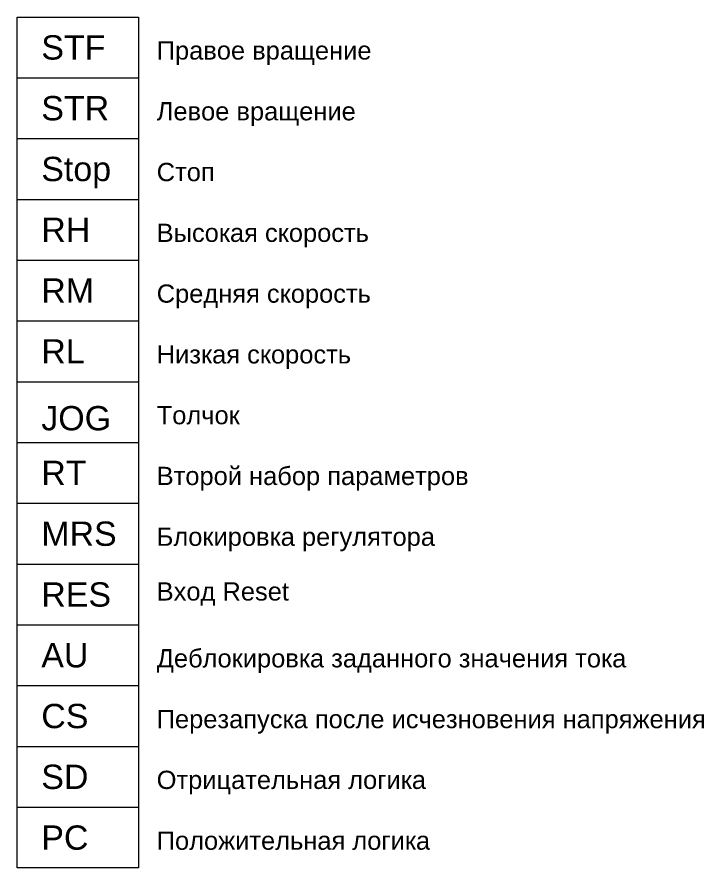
# Model space of a CAD drawing. Header units: millimetres. Extents: x 2474 to 8476, y -100 to 2402.
# Drawn here: x 4947.5 to 5004.1, y 1993.5 to 2063.5 of the extents above; entities that cross this region are included whole.
import ezdxf

# ---------------------------------------------------------------- set-up
doc = ezdxf.new("R2010")
doc.units = ezdxf.units.MM
doc.layers.get('0').update_dxf_attribs({"lineweight": 20})
doc.styles.get("Standard").update_dxf_attribs({"font": 'arial.ttf'})

msp = doc.modelspace()

# ---------------------------------------------------------------- linework, layer by layer
for p, q in [((4947.5, 2058.5), (4957.5, 2058.5)), ((4947.5, 2053.5), (4957.5, 2053.5)), ((4947.5, 2048.5), (4957.5, 2048.5)), ((4947.5, 2043.5), (4957.5, 2043.5)), ((4947.5, 2038.5), (4957.5, 2038.5)), ((4947.5, 2033.5), (4957.5, 2033.5)), ((4947.5, 2028.5), (4957.5, 2028.5)), ((4947.5, 2023.5), (4957.5, 2023.5)), ((4947.5, 2018.5), (4957.5, 2018.5)), ((4947.5, 2013.5), (4957.5, 2013.5)), ((4947.5, 2008.5), (4957.5, 2008.5)), ((4947.5, 2003.5), (4957.5, 2003.5)), ((4947.5, 1998.5), (4957.5, 1998.5))]:
    msp.add_line(p, q)
msp.add_lwpolyline([(4947.5, 2063.5), (4957.5, 2063.5), (4957.5, 1993.5), (4947.5, 1993.5)], close=True)

# ---------------------------------------------------------------- texts
for s, height, p in [('STF', 2, (4949.5, 2060)), ('Правое вращение', 1.5, (4959, 2060)), ('STR', 2, (4949.5, 2055)), ('Левое вращение', 1.5, (4959, 2055)), ('Stop', 2, (4949.5, 2050)), ('Стоп', 1.5, (4959, 2050)), ('RH', 2, (4949.5, 2045)), ('Высокая скорость', 1.5, (4959, 2045)), ('RM', 2, (4949.5, 2040)), ('Средняя скорость', 1.5, (4959, 2040)), ('RL', 2, (4949.5, 2035)), ('Низкая скорость', 1.5, (4959, 2035)), ('JOG', 2, (4949.5, 2029.5)), ('Толчок', 1.5, (4959, 2030)), ('RT', 2, (4949.5, 2025)), ('Второй набор параметров', 1.5, (4959, 2025)), ('MRS', 2, (4949.5, 2020)), ('Блокировка регулятора', 1.5, (4959, 2020)), ('RES', 2, (4949.5, 2015)), ('Вход Reset', 1.5, (4959, 2015.5)), ('AU', 2, (4949.5, 2010)), ('Деблокировка заданного значения тока', 1.5, (4959, 2010)), ('CS', 2, (4949.5, 2005)), ('Перезапуска после исчезновения напряжения', 1.5, (4959, 2005)), ('SD', 2, (4949.5, 2000)), ('Отрицательная логика', 1.5, (4959, 2000)), ('PC', 2, (4949.5, 1995)), ('Положительная логика', 1.5, (4959, 1995))]:
    msp.add_text(s, height=height).set_placement(p)

doc.saveas('drawing.dxf')
